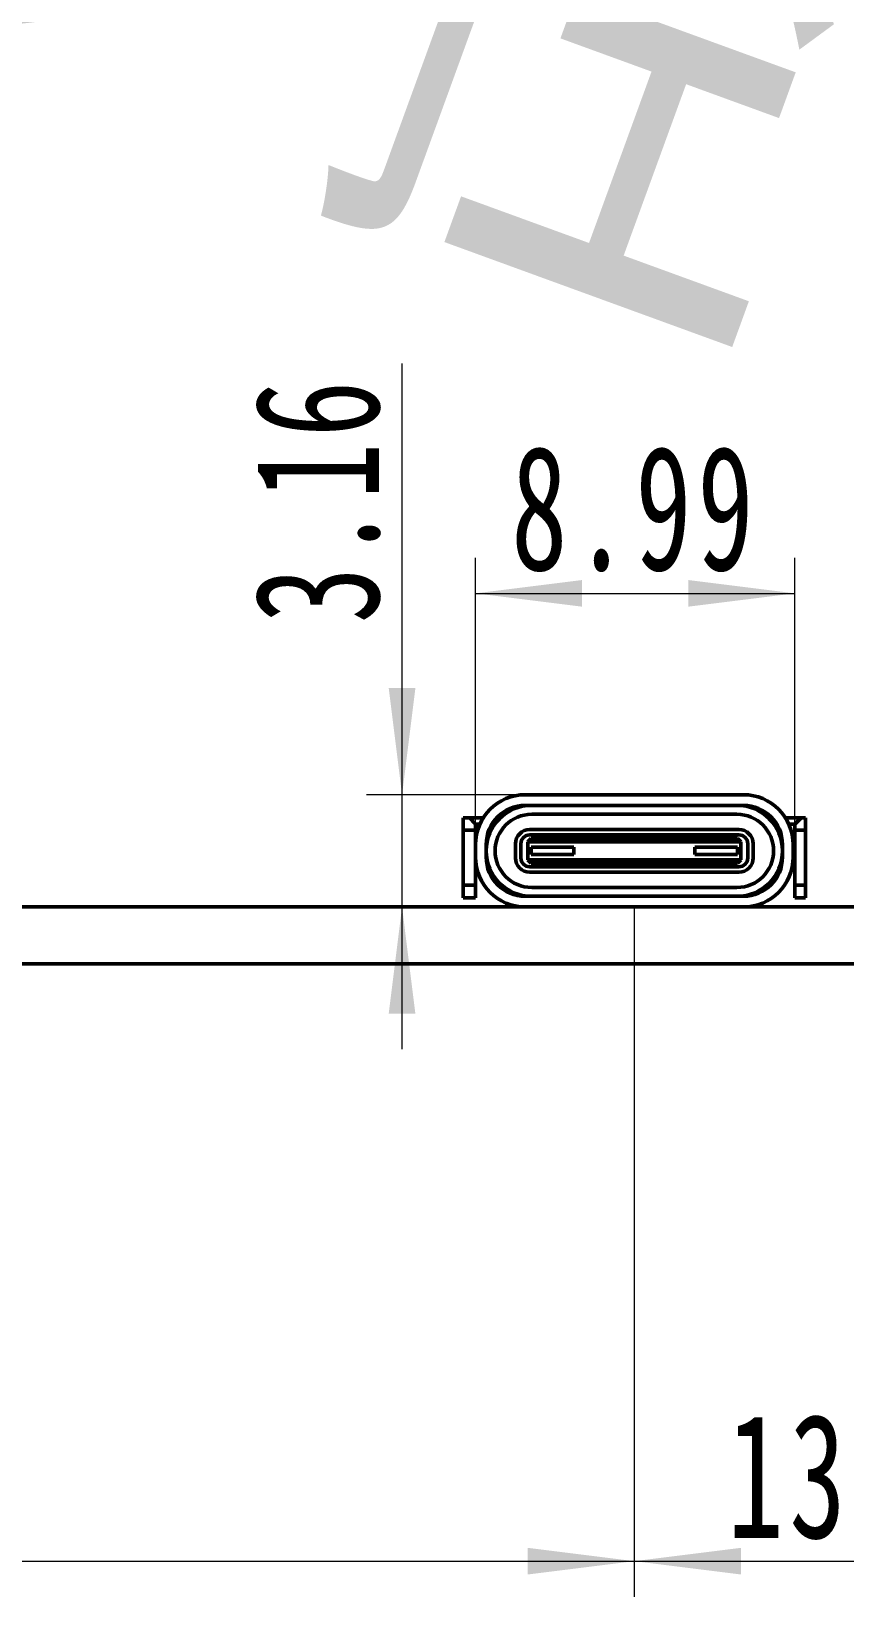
# Model space of a CAD drawing. Header units: millimetres. Extents: x -67 to 52, y -77 to 66.
# Drawn here: x -7.79 to 15.11, y -40.72 to 3.35 of the extents above; entities that cross this region are included whole.
import ezdxf

# ---------------------------------------------------------------- set-up
doc = ezdxf.new("R2010")
doc.units = ezdxf.units.MM
doc.layers.get('0').update_dxf_attribs({"lineweight": 18})
doc.layers.add('01', color=7, linetype='Continuous', lineweight=50)
doc.layers.add('尺寸线层', color=3, linetype='Continuous', lineweight=18)
doc.styles.add('标准', font='', dxfattribs={"width": 0.667})
doc.styles.get('标准').set_extended_font_data('宋体')
doc.dimstyles.new('标准', dxfattribs={"dimtxt": 3.5, "dimasz": 3, "dimexe": 1, "dimexo": 0, "dimtad": 1, "dimdsep": 46, "dimtxsty": '标准', "dimblk": '_CAXARROW', "dimcen": 0, "dimdle": 4, "dimazin": 2, "dimtfac": 0.707107, "dimtdec": 3, "dimtmove": 0, "dimatfit": 3, "dimfxl": 1, "dimtolj": 1, "dimarcsym": 1})

# ---------------------------------------------------------------- blocks, each defined once
blk = doc.blocks.new('*X36')
at = {"layer": '01', "ltscale": 0.4}
for p, q in [((-0.1, -0.025), (-0.1, 0.025)), ((0.1, -0.025), (0.1, 0.025))]:
    blk.add_line(p, q, dxfattribs=at)
blk = doc.blocks.new('*X35')
at = {"layer": '01', "ltscale": 0.4}
for p, q in [((-0.1, 0.025), (0.1, 0.025)), ((-0.1, -0.025), (0.1, -0.025))]:
    blk.add_line(p, q, dxfattribs=at)
blk.add_blockref('*X36', (0, 0), dxfattribs=at)
blk = doc.blocks.new('*X34')
at = {"layer": '01', "color": 0, "linetype": 'ByBlock', "lineweight": -2}
for p in [(0, 0), (0.5, 0), (1, 0), (1.5, 0), (2, 0), (2.5, 0), (3, 0), (3.5, 0), (4, 0), (4.5, 0), (5, 0), (5.5, 0), (0, -0.75), (0.5, -0.75), (1, -0.75), (1.5, -0.75), (2, -0.75), (2.5, -0.75), (3, -0.75), (3.5, -0.75), (4, -0.75), (4.5, -0.75), (5, -0.75), (5.5, -0.75)]:
    blk.add_blockref('*X35', p, dxfattribs=at)
blk = doc.blocks.new('*X37')
at = {"layer": '01', "ltscale": 0.4}
for p, q in [((2.9, 1.68), (1.7, 1.68)), ((2.9, 1.48), (1.7, 1.48))]:
    blk.add_line(p, q, dxfattribs=at)
blk = doc.blocks.new('*X38')
at = {"layer": '01', "ltscale": 0.4}
for p, q in [((-2.9, 1.68), (-1.7, 1.68)), ((-2.9, 1.48), (-1.7, 1.48))]:
    blk.add_line(p, q, dxfattribs=at)
blk = doc.blocks.new('*X33')
at = {"layer": '01'}
for p, q in [((-3.07, 3.16), (3.07, 3.16)), ((-3.07, 2.86), (3.07, 2.86)), ((-4.82, 2.51), (-4.252, 2.51)), ((-4.47, 2.335), (-4.346, 2.335)), ((-2.89, 2.61), (2.89, 2.61)), ((4.252, 2.51), (4.82, 2.51)), ((4.346, 2.335), (4.52, 2.335)), ((-4.82, 2.16), (-4.47, 2.16)), ((-3.345, 1.38), (-3.345, 1.78)), ((-3.195, 1.38), (-3.195, 1.78)), ((-2.9, 1.93), (-3, 1.83)), ((-3, 1.33), (-3, 1.83)), ((-2.9, 1.93), (2.9, 1.93)), ((2.9, 1.93), (3, 1.83)), ((3, 1.33), (3, 1.83)), ((3.195, 1.38), (3.195, 1.78)), ((3.345, 1.38), (3.345, 1.78)), ((4.82, 2.16), (4.52, 2.16)), ((-3, 1.33), (-2.9, 1.23)), ((2.9, 1.23), (3, 1.33)), ((-2.9, 1.23), (2.9, 1.23)), ((-4.82, 0.61), (-4.47, 0.61)), ((-2.89, 0.55), (2.89, 0.55)), ((4.52, 0.61), (4.82, 0.61)), ((-4.82, 0.26), (-4.47, 0.26)), ((-3.07, 0.3), (3.07, 0.3)), ((-3.07, 0), (3.07, 0)), ((4.52, 0.26), (4.82, 0.26))]:
    blk.add_line(p, q, dxfattribs=at)
at = {"layer": '01', "ltscale": 0.4}
for p, q in [((-4.82, 2.51), (-4.82, 0.26)), ((-4.47, 2.335), (-4.645, 2.51)), ((-4.47, 2.335), (-4.47, 0.26)), ((4.52, 2.335), (4.695, 2.51)), ((4.52, 0.26), (4.52, 2.335)), ((4.82, 2.51), (4.82, 0.26)), ((3, 1.83), (-3, 1.83)), ((-2.945, 2.18), (2.945, 2.18)), ((-2.945, 2.03), (2.945, 2.03)), ((-4.17, 1.76), (-4.17, 1.4)), ((-3, 1.33), (3, 1.33)), ((-2.9, 1.48), (-2.9, 1.68)), ((-1.7, 1.48), (-1.7, 1.68)), ((1.7, 1.48), (1.7, 1.68)), ((2.9, 1.48), (2.9, 1.68)), ((4.17, 1.4), (4.17, 1.76)), ((4.47, 1.4), (4.47, 1.76)), ((2.945, 1.13), (-2.945, 1.13)), ((2.945, 0.98), (-2.945, 0.98))]:
    blk.add_line(p, q, dxfattribs=at)
at = {"layer": '01'}
for centre, radius, start, end in [((-3.07, 1.76), 1.4, 90, 180), ((-3.07, 1.76), 1.1, 90, 180), ((-2.945, 1.78), 0.4, 90, 180), ((-2.945, 1.78), 0.25, 90, 180), ((2.945, 1.78), 0.4, 0, 90), ((2.945, 1.78), 0.25, 0, 90), ((-3.07, 1.4), 1.4, 180, 270), ((-3.07, 1.4), 1.1, 180, 270), ((3.07, 1.4), 1.4, 270, 360), ((3.07, 1.4), 1.1, 270, 360)]:
    blk.add_arc(centre, radius, start, end, dxfattribs=at)
at = {"layer": '01', "ltscale": 0.4}
for centre, radius, start, end in [((3.07, 1.76), 1.4, 0, 90), ((-2.89, 1.58), 1.28, 90, 270), ((2.89, 1.58), 1.28, 270, 90), ((3.07, 1.76), 1.1, 0, 90), ((-2.89, 1.58), 1.03, 90, 270), ((2.89, 1.58), 1.03, 270, 90), ((-2.945, 1.38), 0.4, 180, 270), ((-2.945, 1.38), 0.25, 180, 270), ((2.945, 1.38), 0.4, 270, 360), ((2.945, 1.38), 0.25, 270, 360)]:
    blk.add_arc(centre, radius, start, end, dxfattribs=at)
at = {"layer": '01'}
blk.add_blockref('*X34', (-2.75, 1.955), dxfattribs=at)
at = {"layer": '01', "ltscale": 0.4}
for name in ['*X38', '*X37']:
    blk.add_blockref(name, (0, 0), dxfattribs=at)
blk = doc.blocks.new('*X66')
at = {"layer": '尺寸线层', "ltscale": 0.4, "transparency": 16777216}
for points in [[(-49.239, -39.716), (-46.239, -39.341), (-46.239, -40.091)], [(9.191, -39.716), (6.191, -39.341), (6.191, -40.091)]]:
    blk.add_hatch(color=0, dxfattribs=at).paths.add_polyline_path(points, flags=0)
at = {"layer": '尺寸线层', "color": 0, "ltscale": 0.4, "transparency": 16777216}
for p, q in [((9.191, -21.3), (9.191, -40.716)), ((-49.239, -22.9), (-49.239, -40.716)), ((-49.239, -39.716), (9.191, -39.716))]:
    blk.add_line(p, q, dxfattribs=at)
at = {"layer": '尺寸线层', "color": 0, "ltscale": 0.4, "transparency": 16777216, "insert": (-20.024, -37.341), "char_height": 3.5, "width": 14.31987, "attachment_point": 5, "line_spacing_factor": 1.15057, "style": '标准'}
blk.add_mtext('\\T1.1;58.43', dxfattribs=at)
blk = doc.blocks.new('_CAXARROW')
blk.add_hatch(color=0).paths.add_polyline_path([(0, 0), (-1, 0.125), (-1, -0.125)], flags=0)
blk = doc.blocks.new('*X67')
at = {"layer": '尺寸线层', "ltscale": 0.4, "transparency": 16777216}
for points in [[(9.191, -39.716), (12.191, -39.341), (12.191, -40.091)], [(23.161, -39.716), (20.161, -39.341), (20.161, -40.091)]]:
    blk.add_hatch(color=0, dxfattribs=at).paths.add_polyline_path(points, flags=0)
at = {"layer": '尺寸线层', "color": 0, "ltscale": 0.4, "transparency": 16777216}
for p, q in [((9.191, -21.3), (9.191, -40.716)), ((23.161, -21.3), (23.161, -40.716)), ((9.191, -39.716), (23.161, -39.716))]:
    blk.add_line(p, q, dxfattribs=at)
at = {"layer": '尺寸线层', "color": 0, "ltscale": 0.4, "transparency": 16777216, "insert": (16.176, -37.341), "char_height": 3.5, "width": 14.31987, "attachment_point": 5, "line_spacing_factor": 1.15057, "style": '标准'}
blk.add_mtext('\\T1.1;13.97', dxfattribs=at)
blk = doc.blocks.new('*X70')
at = {"layer": '尺寸线层', "ltscale": 0.4, "transparency": 16777216}
for points in [[(4.721, -12.471), (7.721, -12.096), (7.721, -12.846)], [(13.711, -12.471), (10.711, -12.096), (10.711, -12.846)]]:
    blk.add_hatch(color=0, dxfattribs=at).paths.add_polyline_path(points, flags=0)
at = {"layer": '尺寸线层', "color": 0, "ltscale": 0.4, "transparency": 16777216}
for p, q in [((4.721, -18.965), (4.721, -11.471)), ((13.711, -18.965), (13.711, -11.471)), ((4.721, -12.471), (13.711, -12.471))]:
    blk.add_line(p, q, dxfattribs=at)
at = {"layer": '尺寸线层', "color": 0, "ltscale": 0.4, "transparency": 16777216, "insert": (9.216, -10.096), "char_height": 3.5, "width": 11.4559, "attachment_point": 5, "line_spacing_factor": 1.15057, "style": '标准'}
blk.add_mtext('\\T1.1;8.99', dxfattribs=at)
blk = doc.blocks.new('*X71')
at = {"layer": '尺寸线层', "ltscale": 0.4, "transparency": 16777216}
for points in [[(2.652, -18.14), (2.277, -15.14), (3.027, -15.14)], [(2.652, -21.3), (2.277, -24.3), (3.027, -24.3)]]:
    blk.add_hatch(color=0, dxfattribs=at).paths.add_polyline_path(points, flags=0)
at = {"layer": '尺寸线层', "color": 0, "ltscale": 0.4, "transparency": 16777216}
for p, q in [((2.652, -25.3), (2.652, -6.002)), ((6.121, -18.14), (1.652, -18.14)), ((6.121, -21.3), (1.652, -21.3))]:
    blk.add_line(p, q, dxfattribs=at)
at = {"layer": '尺寸线层', "color": 0, "ltscale": 0.4, "transparency": 16777216, "insert": (0.277, -9.821), "char_height": 3.5, "width": 11.4559, "attachment_point": 5, "rotation": 90, "line_spacing_factor": 1.15057, "style": '标准'}
blk.add_mtext('\\T1.1;3.16', dxfattribs=at)

msp = doc.modelspace()

# ---------------------------------------------------------------- linework, layer by layer
at = {"layer": '01', "ltscale": 0.4}
for p, q in [((35.911, -21.3), (-49.239, -21.3)), ((-49.239, -22.9), (50.761, -22.9))]:
    msp.add_line(p, q, dxfattribs=at)

# ---------------------------------------------------------------- block references
at = {"layer": '01'}
msp.add_blockref('*X33', (9.191, -21.3), dxfattribs=at)

# ---------------------------------------------------------------- texts
at = {"layer": '01', "ltscale": 0.4, "insert": (-54.564, 35.703), "char_height": 15, "attachment_point": 1, "rotation": 339.968, "style": '标准'}
msp.add_mtext_dynamic_manual_height_columns('{\\T1.55;\\C251;研盛芯控ELSKY}', width=129.1207, gutter_width=1, heights=[0], dxfattribs=at)

# ---------------------------------------------------------------- dimensions: what is measured, and where the dimension line sits
at = {"layer": '尺寸线层', "ltscale": 0.4}
dim = msp.add_linear_dim(base=(2.652, -18.14), p1=(6.121, -21.3), p2=(6.121, -18.14), angle=90, dimstyle='标准', override={"dimsah": 1, "dimtzin": 8}, dxfattribs=at)
dim.commit()
dim.dimension.update_dxf_attribs({"geometry": '*X71', "text_midpoint": (2.652, -9.921)})
for base, p1, p2, picture, middle in [((13.711, -12.471), (4.721, -18.965), (13.711, -18.965), '*X70', (9.216, -12.471)), ((9.191, -39.716), (-49.239, -22.9), (9.191, -21.3), '*X66', (-20.024, -39.716)), ((23.161, -39.716), (9.191, -21.3), (23.161, -21.3), '*X67', (16.176, -39.716))]:
    dim = msp.add_linear_dim(base=base, p1=p1, p2=p2, dimstyle='标准', override={"dimsah": 1, "dimtzin": 8}, dxfattribs=at)
    dim.commit()
    dim.dimension.update_dxf_attribs({"geometry": picture, "text_midpoint": middle})

doc.saveas('drawing.dxf')
